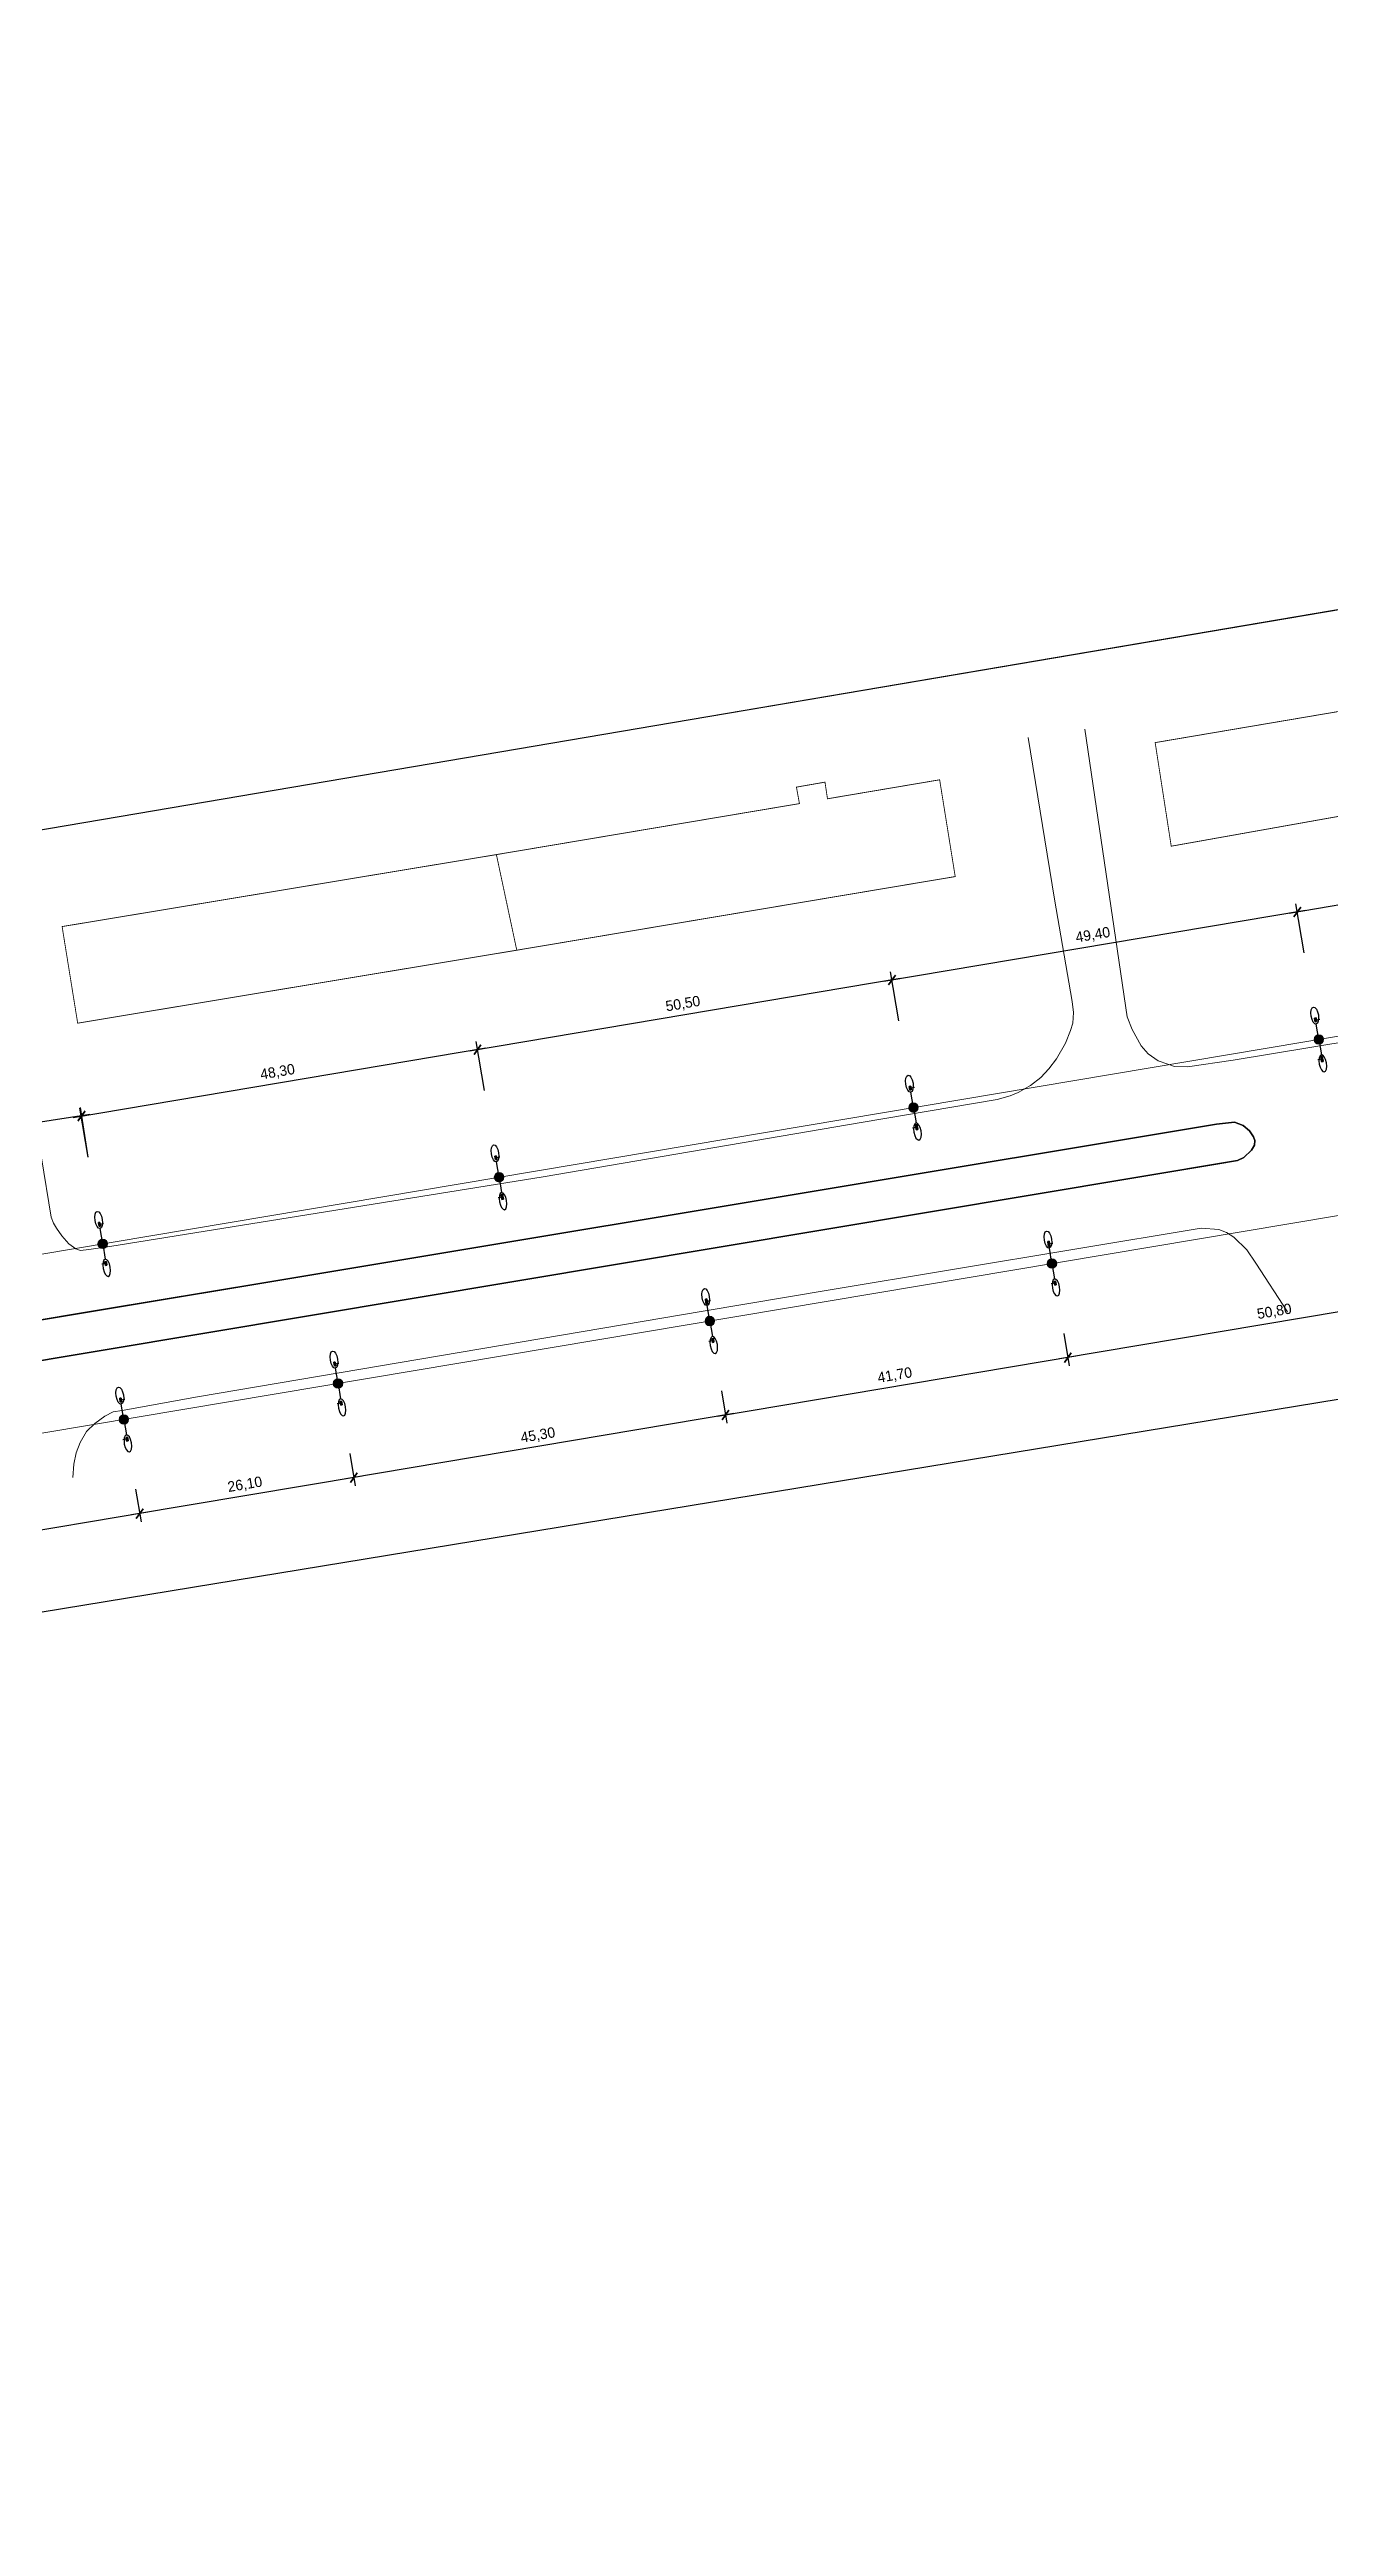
# Model space of a CAD drawing. Extents: x -105 to 2796, y -10 to 1087.
# Drawn here: x 1101.6 to 1255.5, y 43 to 340.7 of the extents above; entities that cross this region are included whole.
import ezdxf

# ---------------------------------------------------------------- set-up
doc = ezdxf.new("R2010")
doc.units = 0
doc.header["$MEASUREMENT"] = 0
for name, color, linetype in [('_МЕЖЕВОЙ_П-ЗУ_НОВЫЕ', 7, 'Continuous'), ('DLXLUM01', 2, 'Continuous'), ('DLXLUM02', 1, 'Continuous'), ('DLXLUM03', 3, 'Continuous'), ('DLXLUM04', 5, 'Continuous'), ('DLXLUMEX', 2, 'Continuous'), ('DLXSCENE', 7, 'Continuous'), ('Размeh', 7, 'Continuous')]:
    doc.layers.add(name, color=color, linetype=linetype)
doc.layers.add('ОСВЕЩЕНИЕ', color=7, linetype='Continuous', lineweight=15)
doc.layers.add('ситуация', color=7, linetype='Continuous', lineweight=15)
doc.dimstyles.new('Благоуст', dxfattribs={"dimtxt": 1.25, "dimasz": 1, "dimexe": 1, "dimexo": 0.4085, "dimgap": 0.55, "dimtad": 1, "dimzin": 0, "dimtxsty": 'Standard', "dimblk": 'OBLIQUE', "dimcen": 0.6975, "dimdle": 1, "dimclrt": 256, "dimazin": 0, "dimtfac": 1, "dimtofl": 0, "dimtmove": 1, "dimatfit": 3, "dimldrblk": 'OBLIQUE', "dimfxl": 1, "dimtolj": 1, "dimtzin": 0, "dimarcsym": 0})

# ---------------------------------------------------------------- blocks, each defined once
blk = doc.blocks.new('*U24')
for p, q in [((0.05, 0.25), (-0.12, 0.23)), ((-0.12, 0.23), (0.05, 0.25)), ((-0.12, 0.19), (-0.12, 0.23)), ((-0.12, 0.23), (-0.06, -0.18)), ((-0.12, 0.23), (-0.12, 0.19)), ((-0.06, -0.18), (-0.12, 0.23)), ((0.05, 0.22), (-0.12, 0.19)), ((-0.12, 0.19), (0.05, 0.22)), ((-0.12, 0.19), (-0.05, -0.22)), ((-0.05, -0.22), (-0.12, 0.19)), ((0.05, 0.22), (0.05, 0.25)), ((0.11, -0.15), (0.05, 0.25)), ((0.05, 0.25), (0.05, 0.22)), ((0.05, 0.25), (0.11, -0.15)), ((0.12, -0.19), (0.05, 0.22)), ((0.05, 0.22), (0.12, -0.19)), ((-0.06, -0.18), (0.11, -0.15)), ((0.11, -0.15), (-0.06, -0.18)), ((-0.06, -0.18), (-0.05, -0.22)), ((-0.05, -0.22), (-0.06, -0.18)), ((-0.05, -0.22), (0.12, -0.19)), ((0.12, -0.19), (-0.05, -0.22)), ((0.12, -0.19), (0.11, -0.15)), ((0.11, -0.15), (0.12, -0.19))]:
    blk.add_line(p, q)
at = {"color": 1}
blk.add_line((-0.01, 0.04), (0.49, 0.12), dxfattribs=at)
at = {"layer": 'DLXLUMEX', "color": 7}
blk.add_text('4', height=0.1, dxfattribs=at).set_placement((0, 0))
blk = doc.blocks.new('*U25')
for p, q in [((0.05, 0.22), (-0.12, 0.19)), ((-0.12, 0.19), (0.05, 0.22)), ((-0.12, 0.19), (-0.05, -0.22)), ((-0.05, -0.22), (-0.12, 0.19)), ((-0.12, 0.19), (-0.11, 0.16)), ((-0.11, 0.16), (-0.12, 0.19)), ((0.05, 0.19), (-0.11, 0.16)), ((-0.11, 0.16), (0.05, 0.19)), ((-0.11, 0.16), (-0.04, -0.25)), ((-0.04, -0.25), (-0.11, 0.16)), ((0.12, -0.19), (0.05, 0.22)), ((0.05, 0.19), (0.05, 0.22)), ((0.05, 0.22), (0.12, -0.19)), ((0.05, 0.22), (0.05, 0.19)), ((0.12, -0.22), (0.05, 0.19)), ((0.05, 0.19), (0.12, -0.22)), ((-0.05, -0.22), (0.12, -0.19)), ((0.12, -0.19), (-0.05, -0.22)), ((-0.05, -0.22), (-0.04, -0.25)), ((-0.04, -0.25), (-0.05, -0.22)), ((-0.04, -0.25), (0.12, -0.22)), ((0.12, -0.22), (-0.04, -0.25)), ((0.12, -0.19), (0.12, -0.22)), ((0.12, -0.22), (0.12, -0.19))]:
    blk.add_line(p, q)
at = {"color": 1}
blk.add_line((0, -0.03), (-0.49, -0.11), dxfattribs=at)
at = {"layer": 'DLXLUMEX', "color": 7}
blk.add_text('4', height=0.1, dxfattribs=at).set_placement((0, 0))
blk = doc.blocks.new('*U26')
for p, q in [((0.05, 0.25), (-0.12, 0.23)), ((-0.12, 0.23), (0.05, 0.25)), ((-0.12, 0.19), (-0.12, 0.23)), ((-0.12, 0.23), (-0.06, -0.18)), ((-0.12, 0.23), (-0.12, 0.19)), ((-0.06, -0.18), (-0.12, 0.23)), ((0.05, 0.22), (-0.12, 0.19)), ((-0.12, 0.19), (0.05, 0.22)), ((-0.12, 0.19), (-0.05, -0.22)), ((-0.05, -0.22), (-0.12, 0.19)), ((0.05, 0.22), (0.05, 0.25)), ((0.11, -0.15), (0.05, 0.25)), ((0.05, 0.25), (0.05, 0.22)), ((0.05, 0.25), (0.11, -0.15)), ((0.12, -0.19), (0.05, 0.22)), ((0.05, 0.22), (0.12, -0.19)), ((-0.06, -0.18), (0.11, -0.15)), ((0.11, -0.15), (-0.06, -0.18)), ((-0.06, -0.18), (-0.05, -0.22)), ((-0.05, -0.22), (-0.06, -0.18)), ((-0.05, -0.22), (0.12, -0.19)), ((0.12, -0.19), (-0.05, -0.22)), ((0.12, -0.19), (0.11, -0.15)), ((0.11, -0.15), (0.12, -0.19))]:
    blk.add_line(p, q)
at = {"color": 1}
blk.add_line((-0.01, 0.04), (0.49, 0.12), dxfattribs=at)
at = {"layer": 'DLXLUMEX', "color": 7}
blk.add_text('1', height=0.1, dxfattribs=at).set_placement((0, 0))
blk = doc.blocks.new('*U27')
for p, q in [((0.05, 0.22), (-0.12, 0.19)), ((-0.12, 0.19), (0.05, 0.22)), ((-0.12, 0.19), (-0.05, -0.22)), ((-0.05, -0.22), (-0.12, 0.19)), ((-0.12, 0.19), (-0.11, 0.16)), ((-0.11, 0.16), (-0.12, 0.19)), ((0.05, 0.19), (-0.11, 0.16)), ((-0.11, 0.16), (0.05, 0.19)), ((-0.11, 0.16), (-0.04, -0.25)), ((-0.04, -0.25), (-0.11, 0.16)), ((0.12, -0.19), (0.05, 0.22)), ((0.05, 0.19), (0.05, 0.22)), ((0.05, 0.22), (0.12, -0.19)), ((0.05, 0.22), (0.05, 0.19)), ((0.12, -0.22), (0.05, 0.19)), ((0.05, 0.19), (0.12, -0.22)), ((-0.05, -0.22), (0.12, -0.19)), ((0.12, -0.19), (-0.05, -0.22)), ((-0.05, -0.22), (-0.04, -0.25)), ((-0.04, -0.25), (-0.05, -0.22)), ((-0.04, -0.25), (0.12, -0.22)), ((0.12, -0.22), (-0.04, -0.25)), ((0.12, -0.19), (0.12, -0.22)), ((0.12, -0.22), (0.12, -0.19))]:
    blk.add_line(p, q)
at = {"color": 1}
blk.add_line((0, -0.03), (-0.49, -0.11), dxfattribs=at)
at = {"layer": 'DLXLUMEX', "color": 7}
blk.add_text('4', height=0.1, dxfattribs=at).set_placement((0, 0))
blk = doc.blocks.new('*U28')
for p, q in [((0.05, 0.25), (-0.12, 0.22)), ((-0.12, 0.22), (0.05, 0.25)), ((0.05, 0.22), (-0.12, 0.19)), ((-0.12, 0.19), (-0.12, 0.22)), ((-0.12, 0.22), (-0.06, -0.19)), ((-0.12, 0.22), (-0.12, 0.19)), ((-0.12, 0.19), (0.05, 0.22)), ((-0.06, -0.19), (-0.12, 0.22)), ((-0.12, 0.19), (-0.05, -0.22)), ((-0.05, -0.22), (-0.12, 0.19)), ((0.05, 0.22), (0.05, 0.25)), ((0.11, -0.16), (0.05, 0.25)), ((0.05, 0.25), (0.05, 0.22)), ((0.05, 0.25), (0.11, -0.16)), ((0.12, -0.19), (0.05, 0.22)), ((0.05, 0.22), (0.12, -0.19)), ((-0.06, -0.19), (0.11, -0.16)), ((0.11, -0.16), (-0.06, -0.19)), ((-0.06, -0.19), (-0.05, -0.22)), ((-0.05, -0.22), (-0.06, -0.19)), ((-0.05, -0.22), (0.12, -0.19)), ((0.12, -0.19), (-0.05, -0.22)), ((0.12, -0.19), (0.11, -0.16)), ((0.11, -0.16), (0.12, -0.19))]:
    blk.add_line(p, q)
at = {"color": 1}
blk.add_line((0, 0.03), (0.49, 0.11), dxfattribs=at)
at = {"layer": 'DLXLUMEX', "color": 7}
blk.add_text('4', height=0.1, dxfattribs=at).set_placement((0, 0))
blk = doc.blocks.new('*U29')
for p, q in [((0.05, 0.22), (-0.12, 0.19)), ((-0.12, 0.19), (0.05, 0.22)), ((-0.12, 0.19), (-0.05, -0.22)), ((-0.05, -0.22), (-0.12, 0.19)), ((-0.12, 0.19), (-0.11, 0.15)), ((-0.11, 0.15), (-0.12, 0.19)), ((0.06, 0.18), (-0.11, 0.15)), ((-0.11, 0.15), (0.06, 0.18)), ((-0.11, 0.15), (-0.04, -0.25)), ((-0.04, -0.25), (-0.11, 0.15)), ((0.12, -0.19), (0.05, 0.22)), ((0.06, 0.18), (0.05, 0.22)), ((0.05, 0.22), (0.12, -0.19)), ((0.05, 0.22), (0.06, 0.18)), ((0.12, -0.23), (0.06, 0.18)), ((0.06, 0.18), (0.12, -0.23)), ((-0.05, -0.22), (0.12, -0.19)), ((0.12, -0.19), (-0.05, -0.22)), ((-0.05, -0.22), (-0.04, -0.25)), ((-0.04, -0.25), (-0.05, -0.22)), ((-0.04, -0.25), (0.12, -0.23)), ((0.12, -0.23), (-0.04, -0.25)), ((0.12, -0.19), (0.12, -0.23)), ((0.12, -0.23), (0.12, -0.19))]:
    blk.add_line(p, q)
at = {"color": 1}
blk.add_line((0.01, -0.04), (-0.49, -0.12), dxfattribs=at)
at = {"layer": 'DLXLUMEX', "color": 7}
blk.add_text('4', height=0.1, dxfattribs=at).set_placement((0, 0))
blk = doc.blocks.new('*U30')
for p, q in [((0.05, 0.25), (-0.12, 0.22)), ((-0.12, 0.22), (0.05, 0.25)), ((0.05, 0.22), (-0.12, 0.19)), ((-0.12, 0.19), (-0.12, 0.22)), ((-0.12, 0.22), (-0.06, -0.19)), ((-0.12, 0.22), (-0.12, 0.19)), ((-0.12, 0.19), (0.05, 0.22)), ((-0.06, -0.19), (-0.12, 0.22)), ((-0.12, 0.19), (-0.05, -0.22)), ((-0.05, -0.22), (-0.12, 0.19)), ((0.05, 0.22), (0.05, 0.25)), ((0.11, -0.16), (0.05, 0.25)), ((0.05, 0.25), (0.05, 0.22)), ((0.05, 0.25), (0.11, -0.16)), ((0.12, -0.19), (0.05, 0.22)), ((0.05, 0.22), (0.12, -0.19)), ((-0.06, -0.19), (0.11, -0.16)), ((0.11, -0.16), (-0.06, -0.19)), ((-0.06, -0.19), (-0.05, -0.22)), ((-0.05, -0.22), (-0.06, -0.19)), ((-0.05, -0.22), (0.12, -0.19)), ((0.12, -0.19), (-0.05, -0.22)), ((0.12, -0.19), (0.11, -0.16)), ((0.11, -0.16), (0.12, -0.19))]:
    blk.add_line(p, q)
at = {"color": 1}
blk.add_line((0, 0.03), (0.49, 0.11), dxfattribs=at)
at = {"layer": 'DLXLUMEX', "color": 7}
blk.add_text('4', height=0.1, dxfattribs=at).set_placement((0, 0))
blk = doc.blocks.new('*U31')
for p, q in [((0.04, 0.3), (-0.13, 0.27)), ((-0.13, 0.27), (0.04, 0.3)), ((-0.13, 0.27), (-0.04, -0.3)), ((-0.04, -0.3), (-0.13, 0.27)), ((-0.13, 0.27), (-0.13, 0.23)), ((-0.13, 0.23), (-0.13, 0.27)), ((0.04, 0.26), (-0.13, 0.23)), ((-0.13, 0.23), (0.04, 0.26)), ((-0.13, 0.23), (-0.03, -0.34)), ((-0.03, -0.34), (-0.13, 0.23)), ((0.13, -0.27), (0.04, 0.3)), ((0.04, 0.26), (0.04, 0.3)), ((0.04, 0.3), (0.13, -0.27)), ((0.04, 0.3), (0.04, 0.26)), ((0.14, -0.31), (0.04, 0.26)), ((0.04, 0.26), (0.14, -0.31)), ((-0.04, -0.3), (0.13, -0.27)), ((0.13, -0.27), (-0.04, -0.3)), ((-0.04, -0.3), (-0.03, -0.34)), ((-0.03, -0.34), (-0.04, -0.3)), ((-0.03, -0.34), (0.14, -0.31)), ((0.14, -0.31), (-0.03, -0.34)), ((0.13, -0.27), (0.14, -0.31)), ((0.14, -0.31), (0.13, -0.27))]:
    blk.add_line(p, q)
at = {"color": 1}
blk.add_line((0.01, -0.04), (-0.49, -0.12), dxfattribs=at)
at = {"layer": 'DLXLUMEX', "color": 7}
blk.add_text('2', height=0.1, dxfattribs=at).set_placement((0, 0))
blk = doc.blocks.new('*U32')
for p, q in [((0.03, 0.34), (-0.13, 0.31)), ((-0.13, 0.31), (0.03, 0.34)), ((-0.13, 0.31), (-0.05, -0.26)), ((-0.13, 0.27), (-0.13, 0.31)), ((-0.13, 0.31), (-0.13, 0.27)), ((-0.05, -0.26), (-0.13, 0.31)), ((0.04, 0.3), (-0.13, 0.27)), ((-0.13, 0.27), (0.04, 0.3)), ((-0.13, 0.27), (-0.04, -0.3)), ((-0.04, -0.3), (-0.13, 0.27)), ((0.04, 0.3), (0.03, 0.34)), ((0.12, -0.23), (0.03, 0.34)), ((0.03, 0.34), (0.04, 0.3)), ((0.03, 0.34), (0.12, -0.23)), ((0.13, -0.27), (0.04, 0.3)), ((0.04, 0.3), (0.13, -0.27)), ((-0.05, -0.26), (0.12, -0.23)), ((0.12, -0.23), (-0.05, -0.26)), ((-0.05, -0.26), (-0.04, -0.3)), ((-0.04, -0.3), (-0.05, -0.26)), ((-0.04, -0.3), (0.13, -0.27)), ((0.13, -0.27), (-0.04, -0.3)), ((0.13, -0.27), (0.12, -0.23)), ((0.12, -0.23), (0.13, -0.27))]:
    blk.add_line(p, q)
at = {"color": 1}
blk.add_line((-0.01, 0.04), (0.49, 0.12), dxfattribs=at)
at = {"layer": 'DLXLUMEX', "color": 7}
blk.add_text('2', height=0.1, dxfattribs=at).set_placement((0, 0))
blk = doc.blocks.new('*U33')
for p, q in [((0.05, 0.22), (-0.12, 0.19)), ((-0.12, 0.19), (0.05, 0.22)), ((-0.12, 0.19), (-0.05, -0.22)), ((-0.05, -0.22), (-0.12, 0.19)), ((-0.12, 0.19), (-0.11, 0.16)), ((-0.11, 0.16), (-0.12, 0.19)), ((0.05, 0.19), (-0.11, 0.16)), ((-0.11, 0.16), (0.05, 0.19)), ((-0.11, 0.16), (-0.04, -0.25)), ((-0.04, -0.25), (-0.11, 0.16)), ((0.12, -0.19), (0.05, 0.22)), ((0.05, 0.19), (0.05, 0.22)), ((0.05, 0.22), (0.12, -0.19)), ((0.05, 0.22), (0.05, 0.19)), ((0.12, -0.22), (0.05, 0.19)), ((0.05, 0.19), (0.12, -0.22)), ((-0.05, -0.22), (0.12, -0.19)), ((0.12, -0.19), (-0.05, -0.22)), ((-0.05, -0.22), (-0.04, -0.25)), ((-0.04, -0.25), (-0.05, -0.22)), ((-0.04, -0.25), (0.12, -0.22)), ((0.12, -0.22), (-0.04, -0.25)), ((0.12, -0.19), (0.12, -0.22)), ((0.12, -0.22), (0.12, -0.19))]:
    blk.add_line(p, q)
at = {"color": 1}
blk.add_line((0, -0.03), (-0.49, -0.11), dxfattribs=at)
at = {"layer": 'DLXLUMEX', "color": 7}
blk.add_text('4', height=0.1, dxfattribs=at).set_placement((0, 0))
blk = doc.blocks.new('*U35')
for p, q in [((0.03, 0.34), (-0.13, 0.31)), ((-0.13, 0.31), (0.03, 0.34)), ((-0.13, 0.31), (-0.05, -0.26)), ((-0.13, 0.27), (-0.13, 0.31)), ((-0.13, 0.31), (-0.13, 0.27)), ((-0.05, -0.26), (-0.13, 0.31)), ((0.04, 0.3), (-0.13, 0.27)), ((-0.13, 0.27), (0.04, 0.3)), ((-0.13, 0.27), (-0.04, -0.3)), ((-0.04, -0.3), (-0.13, 0.27)), ((0.04, 0.3), (0.03, 0.34)), ((0.12, -0.23), (0.03, 0.34)), ((0.03, 0.34), (0.04, 0.3)), ((0.03, 0.34), (0.12, -0.23)), ((0.13, -0.27), (0.04, 0.3)), ((0.04, 0.3), (0.13, -0.27)), ((-0.05, -0.26), (0.12, -0.23)), ((0.12, -0.23), (-0.05, -0.26)), ((-0.05, -0.26), (-0.04, -0.3)), ((-0.04, -0.3), (-0.05, -0.26)), ((-0.04, -0.3), (0.13, -0.27)), ((0.13, -0.27), (-0.04, -0.3)), ((0.13, -0.27), (0.12, -0.23)), ((0.12, -0.23), (0.13, -0.27))]:
    blk.add_line(p, q)
at = {"color": 1}
blk.add_line((-0.01, 0.04), (0.49, 0.12), dxfattribs=at)
at = {"layer": 'DLXLUMEX', "color": 7}
blk.add_text('2', height=0.1, dxfattribs=at).set_placement((0, 0))
blk = doc.blocks.new('*U36')
for p, q in [((0.05, 0.22), (-0.12, 0.19)), ((-0.12, 0.19), (0.05, 0.22)), ((-0.12, 0.19), (-0.05, -0.22)), ((-0.05, -0.22), (-0.12, 0.19)), ((-0.12, 0.19), (-0.11, 0.16)), ((-0.11, 0.16), (-0.12, 0.19)), ((0.05, 0.19), (-0.11, 0.16)), ((-0.11, 0.16), (0.05, 0.19)), ((-0.11, 0.16), (-0.04, -0.25)), ((-0.04, -0.25), (-0.11, 0.16)), ((0.12, -0.19), (0.05, 0.22)), ((0.05, 0.19), (0.05, 0.22)), ((0.05, 0.22), (0.12, -0.19)), ((0.05, 0.22), (0.05, 0.19)), ((0.12, -0.22), (0.05, 0.19)), ((0.05, 0.19), (0.12, -0.22)), ((-0.05, -0.22), (0.12, -0.19)), ((0.12, -0.19), (-0.05, -0.22)), ((-0.05, -0.22), (-0.04, -0.25)), ((-0.04, -0.25), (-0.05, -0.22)), ((-0.04, -0.25), (0.12, -0.22)), ((0.12, -0.22), (-0.04, -0.25)), ((0.12, -0.19), (0.12, -0.22)), ((0.12, -0.22), (0.12, -0.19))]:
    blk.add_line(p, q)
at = {"color": 1}
blk.add_line((0, -0.03), (-0.49, -0.11), dxfattribs=at)
at = {"layer": 'DLXLUMEX', "color": 7}
blk.add_text('4', height=0.1, dxfattribs=at).set_placement((0, 0))
blk = doc.blocks.new('*U37')
for p, q in [((0.05, 0.25), (-0.12, 0.22)), ((-0.12, 0.22), (0.05, 0.25)), ((0.05, 0.22), (-0.12, 0.19)), ((-0.12, 0.19), (-0.12, 0.22)), ((-0.12, 0.22), (-0.06, -0.19)), ((-0.12, 0.22), (-0.12, 0.19)), ((-0.12, 0.19), (0.05, 0.22)), ((-0.06, -0.19), (-0.12, 0.22)), ((-0.12, 0.19), (-0.05, -0.22)), ((-0.05, -0.22), (-0.12, 0.19)), ((0.05, 0.22), (0.05, 0.25)), ((0.11, -0.16), (0.05, 0.25)), ((0.05, 0.25), (0.05, 0.22)), ((0.05, 0.25), (0.11, -0.16)), ((0.12, -0.19), (0.05, 0.22)), ((0.05, 0.22), (0.12, -0.19)), ((-0.06, -0.19), (0.11, -0.16)), ((0.11, -0.16), (-0.06, -0.19)), ((-0.06, -0.19), (-0.05, -0.22)), ((-0.05, -0.22), (-0.06, -0.19)), ((-0.05, -0.22), (0.12, -0.19)), ((0.12, -0.19), (-0.05, -0.22)), ((0.12, -0.19), (0.11, -0.16)), ((0.11, -0.16), (0.12, -0.19))]:
    blk.add_line(p, q)
at = {"color": 1}
blk.add_line((0, 0.03), (0.49, 0.11), dxfattribs=at)
at = {"layer": 'DLXLUMEX', "color": 7}
blk.add_text('4', height=0.1, dxfattribs=at).set_placement((0, 0))
blk = doc.blocks.new('*U38')
for p, q in [((0.04, 0.3), (-0.13, 0.27)), ((-0.13, 0.27), (0.04, 0.3)), ((-0.13, 0.27), (-0.04, -0.3)), ((-0.04, -0.3), (-0.13, 0.27)), ((-0.13, 0.27), (-0.13, 0.23)), ((-0.13, 0.23), (-0.13, 0.27)), ((0.04, 0.26), (-0.13, 0.23)), ((-0.13, 0.23), (0.04, 0.26)), ((-0.13, 0.23), (-0.03, -0.34)), ((-0.03, -0.34), (-0.13, 0.23)), ((0.13, -0.27), (0.04, 0.3)), ((0.04, 0.26), (0.04, 0.3)), ((0.04, 0.3), (0.13, -0.27)), ((0.04, 0.3), (0.04, 0.26)), ((0.14, -0.31), (0.04, 0.26)), ((0.04, 0.26), (0.14, -0.31)), ((-0.04, -0.3), (0.13, -0.27)), ((0.13, -0.27), (-0.04, -0.3)), ((-0.04, -0.3), (-0.03, -0.34)), ((-0.03, -0.34), (-0.04, -0.3)), ((-0.03, -0.34), (0.14, -0.31)), ((0.14, -0.31), (-0.03, -0.34)), ((0.13, -0.27), (0.14, -0.31)), ((0.14, -0.31), (0.13, -0.27))]:
    blk.add_line(p, q)
at = {"color": 1}
blk.add_line((0.01, -0.04), (-0.49, -0.12), dxfattribs=at)
at = {"layer": 'DLXLUMEX', "color": 7}
blk.add_text('2', height=0.1, dxfattribs=at).set_placement((0, 0))
blk = doc.blocks.new('*U39')
for p, q in [((0.05, 0.25), (-0.12, 0.22)), ((-0.12, 0.22), (0.05, 0.25)), ((0.05, 0.22), (-0.12, 0.19)), ((-0.12, 0.19), (-0.12, 0.22)), ((-0.12, 0.22), (-0.06, -0.19)), ((-0.12, 0.22), (-0.12, 0.19)), ((-0.12, 0.19), (0.05, 0.22)), ((-0.06, -0.19), (-0.12, 0.22)), ((-0.12, 0.19), (-0.05, -0.22)), ((-0.05, -0.22), (-0.12, 0.19)), ((0.05, 0.22), (0.05, 0.25)), ((0.11, -0.16), (0.05, 0.25)), ((0.05, 0.25), (0.05, 0.22)), ((0.05, 0.25), (0.11, -0.16)), ((0.12, -0.19), (0.05, 0.22)), ((0.05, 0.22), (0.12, -0.19)), ((-0.06, -0.19), (0.11, -0.16)), ((0.11, -0.16), (-0.06, -0.19)), ((-0.06, -0.19), (-0.05, -0.22)), ((-0.05, -0.22), (-0.06, -0.19)), ((-0.05, -0.22), (0.12, -0.19)), ((0.12, -0.19), (-0.05, -0.22)), ((0.12, -0.19), (0.11, -0.16)), ((0.11, -0.16), (0.12, -0.19))]:
    blk.add_line(p, q)
at = {"color": 1}
blk.add_line((0, 0.03), (0.49, 0.11), dxfattribs=at)
at = {"layer": 'DLXLUMEX', "color": 7}
blk.add_text('4', height=0.1, dxfattribs=at).set_placement((0, 0))
blk = doc.blocks.new('*U40')
for p, q in [((0.04, 0.3), (-0.13, 0.27)), ((-0.13, 0.27), (0.04, 0.3)), ((-0.13, 0.27), (-0.04, -0.3)), ((-0.04, -0.3), (-0.13, 0.27)), ((-0.13, 0.27), (-0.13, 0.23)), ((-0.13, 0.23), (-0.13, 0.27)), ((0.04, 0.26), (-0.13, 0.23)), ((-0.13, 0.23), (0.04, 0.26)), ((-0.13, 0.23), (-0.03, -0.34)), ((-0.03, -0.34), (-0.13, 0.23)), ((0.13, -0.27), (0.04, 0.3)), ((0.04, 0.26), (0.04, 0.3)), ((0.04, 0.3), (0.13, -0.27)), ((0.04, 0.3), (0.04, 0.26)), ((0.14, -0.31), (0.04, 0.26)), ((0.04, 0.26), (0.14, -0.31)), ((-0.04, -0.3), (0.13, -0.27)), ((0.13, -0.27), (-0.04, -0.3)), ((-0.04, -0.3), (-0.03, -0.34)), ((-0.03, -0.34), (-0.04, -0.3)), ((-0.03, -0.34), (0.14, -0.31)), ((0.14, -0.31), (-0.03, -0.34)), ((0.13, -0.27), (0.14, -0.31)), ((0.14, -0.31), (0.13, -0.27))]:
    blk.add_line(p, q)
at = {"color": 1}
blk.add_line((0.01, -0.04), (-0.49, -0.12), dxfattribs=at)
at = {"layer": 'DLXLUMEX', "color": 7}
blk.add_text('3', height=0.1, dxfattribs=at).set_placement((0, 0))
blk = doc.blocks.new('*U206')
for p, q in [((2638.31, 507.94), (1021.03, 233.4)), ((1019.19, 139.56), (2600.58, 398.96)), ((1058.18, 180.98), (1241.81, 211.53)), ((1241.81, 211.53), (1058.18, 180.98)), ((1241.81, 211.53), (1243.99, 211.8)), ((1243.99, 211.8), (1241.81, 211.53)), ((1243.99, 211.8), (1245.01, 211.37)), ((1245.01, 211.37), (1243.99, 211.8)), ((1245.01, 211.37), (1245.78, 210.75)), ((1245.78, 210.75), (1245.01, 211.37)), ((1246.02, 208.43), (1245.12, 207.55)), ((1245.12, 207.55), (1246.02, 208.43)), ((1245.78, 210.75), (1246.27, 210)), ((1246.27, 210), (1245.78, 210.75)), ((1246.38, 209.02), (1246.02, 208.43)), ((1246.02, 208.43), (1246.38, 209.02)), ((1246.27, 210), (1246.43, 209.56)), ((1246.43, 209.56), (1246.27, 210)), ((1246.43, 209.56), (1246.38, 209.02)), ((1246.38, 209.02), (1246.43, 209.56)), ((1244.34, 207.17), (1034.01, 172.02)), ((1034.01, 172.02), (1244.34, 207.17)), ((1245.12, 207.55), (1244.34, 207.17)), ((1244.34, 207.17), (1245.12, 207.55))]:
    blk.add_line(p, q)
blk = doc.blocks.new('_Oblique')
at = {"layer": 'Размeh', "color": 0, "lineweight": -2}
blk.add_line((-0.5, -0.5), (0.5, 0.5), dxfattribs=at)
blk = doc.blocks.new('*D450')
at = {"layer": 'Defpoints', "color": 0, "ltscale": 100, "transparency": 16777216}
for p in [(1073.83, 207.66), (1106.28, 207.18), (1074.66, 202.28)]:
    blk.add_point(p, dxfattribs=at)
at = {"layer": 'ситуация', "color": 0, "lineweight": -2, "ltscale": 100, "transparency": 16777216}
for p, q in [((1106.44, 212.72), (1072.84, 207.51)), ((1106.22, 207.58), (1105.29, 213.55)), ((1074.6, 202.68), (1073.68, 208.65))]:
    blk.add_line(p, q, dxfattribs=at)
for p, rotation in [((1105.45, 212.56), 8.810150460504538), ((1073.83, 207.66), 188.8101504605046)]:
    blk.add_blockref('_Oblique', p, dxfattribs=dict(at, rotation=rotation))
at = {"layer": 'ситуация', "ltscale": 100, "transparency": 16777216, "insert": (1089.44, 211.38), "char_height": 1.25, "attachment_point": 5, "rotation": 8.8102}
blk.add_mtext('\\A1;32,00', dxfattribs=at)
blk = doc.blocks.new('*D451')
at = {"layer": 'Defpoints', "color": 0, "ltscale": 100, "transparency": 16777216}
for p in [(1153.91, 215.19), (1105.39, 212.48), (1106.28, 207.18)]:
    blk.add_point(p, dxfattribs=at)
at = {"layer": 'ситуация', "color": 0, "lineweight": -2, "ltscale": 100, "transparency": 16777216}
for p, q in [((1154.01, 220.66), (1104.4, 212.32)), ((1153.85, 215.59), (1152.86, 221.48)), ((1106.21, 207.58), (1105.22, 213.47))]:
    blk.add_line(p, q, dxfattribs=at)
for p, rotation in [((1153.02, 220.49), 9.541582262996293), ((1105.39, 212.48), 189.5415822629963)]:
    blk.add_blockref('_Oblique', p, dxfattribs=dict(at, rotation=rotation))
at = {"layer": 'ситуация', "ltscale": 100, "transparency": 16777216, "insert": (1128.99, 217.75), "char_height": 1.25, "attachment_point": 5, "rotation": 9.5416}
blk.add_mtext('\\A1;48,30', dxfattribs=at)
blk = doc.blocks.new('*D452')
at = {"layer": 'Defpoints', "color": 0, "ltscale": 100, "transparency": 16777216}
for p in [(1203.71, 223.56), (1153.02, 220.49), (1153.91, 215.19)]:
    blk.add_point(p, dxfattribs=at)
at = {"layer": 'ситуация', "color": 0, "lineweight": -2, "ltscale": 100, "transparency": 16777216}
for p, q in [((1203.65, 223.96), (1202.66, 229.85)), ((1203.81, 229.03), (1152.04, 220.32)), ((1153.85, 215.59), (1152.86, 221.48))]:
    blk.add_line(p, q, dxfattribs=at)
for p, rotation in [((1202.82, 228.86), 9.541582263005726), ((1153.02, 220.49), 189.5415822630057)]:
    blk.add_blockref('_Oblique', p, dxfattribs=dict(at, rotation=rotation))
at = {"layer": 'ситуация', "ltscale": 100, "transparency": 16777216, "insert": (1177.71, 225.94), "char_height": 1.25, "attachment_point": 5, "rotation": 9.5416}
blk.add_mtext('\\A1;50,50', dxfattribs=at)
blk = doc.blocks.new('*D453')
at = {"layer": 'Defpoints', "color": 0, "ltscale": 100, "transparency": 16777216}
for p in [(1252.43, 231.75), (1202.82, 228.86), (1203.71, 223.56)]:
    blk.add_point(p, dxfattribs=at)
at = {"layer": 'ситуация', "color": 0, "lineweight": -2, "ltscale": 100, "transparency": 16777216}
for p, q in [((1252.53, 237.22), (1201.84, 228.69)), ((1252.36, 232.15), (1251.37, 238.04)), ((1203.65, 223.96), (1202.66, 229.85))]:
    blk.add_line(p, q, dxfattribs=at)
for p, rotation in [((1251.54, 237.05), 9.541582262997652), ((1202.82, 228.86), 189.5415822629977)]:
    blk.add_blockref('_Oblique', p, dxfattribs=dict(at, rotation=rotation))
at = {"layer": 'ситуация', "ltscale": 100, "transparency": 16777216, "insert": (1226.97, 234.22), "char_height": 1.25, "attachment_point": 5, "rotation": 9.5416}
blk.add_mtext('\\A1;49,40', dxfattribs=at)
blk = doc.blocks.new('*D454')
at = {"layer": 'Defpoints', "color": 0, "ltscale": 100, "transparency": 16777216}
for p in [(1303.02, 240.25), (1251.54, 237.05), (1252.43, 231.75)]:
    blk.add_point(p, dxfattribs=at)
at = {"layer": 'ситуация', "color": 0, "lineweight": -2, "ltscale": 100, "transparency": 16777216}
for p, q in [((1303.12, 245.72), (1250.55, 236.88)), ((1302.95, 240.65), (1301.96, 246.54)), ((1252.36, 232.15), (1251.37, 238.03))]:
    blk.add_line(p, q, dxfattribs=at)
for p, rotation in [((1302.13, 245.55), 9.541582263003487), ((1251.54, 237.05), 189.5415822630035)]:
    blk.add_blockref('_Oblique', p, dxfattribs=dict(at, rotation=rotation))
at = {"layer": 'ситуация', "ltscale": 100, "transparency": 16777216, "insert": (1276.62, 242.56), "char_height": 1.25, "attachment_point": 5, "rotation": 9.5416}
blk.add_mtext('\\A1;51,30', dxfattribs=at)
blk = doc.blocks.new('*D492')
at = {"layer": 'Defpoints', "color": 0, "ltscale": 100, "transparency": 16777216}
for p in [(1111.86, 168.06), (1083.85, 163.35), (1084.41, 160.04)]:
    blk.add_point(p, dxfattribs=at)
at = {"layer": 'ситуация', "color": 0, "lineweight": -2, "ltscale": 100, "transparency": 16777216}
for p, q in [((1111.92, 167.66), (1112.58, 163.76)), ((1113.4, 164.91), (1083.42, 159.87)), ((1083.92, 162.95), (1084.57, 159.05))]:
    blk.add_line(p, q, dxfattribs=at)
for p, rotation in [((1112.41, 164.74), 9.541582263143855), ((1084.41, 160.04), 189.5415822631439)]:
    blk.add_blockref('_Oblique', p, dxfattribs=dict(at, rotation=rotation))
at = {"layer": 'ситуация', "ltscale": 100, "transparency": 16777216, "insert": (1098.2, 163.65), "char_height": 1.25, "attachment_point": 5, "rotation": 9.5416}
blk.add_mtext('\\A1;28,40', dxfattribs=at)
blk = doc.blocks.new('*D493')
at = {"layer": 'Defpoints', "color": 0, "ltscale": 100, "transparency": 16777216}
for p in [(1137.59, 172.38), (1111.86, 168.06), (1112.41, 164.74)]:
    blk.add_point(p, dxfattribs=at)
at = {"layer": 'ситуация', "color": 0, "lineweight": -2, "ltscale": 100, "transparency": 16777216}
for p, q in [((1137.66, 171.98), (1138.32, 168.09)), ((1139.14, 169.24), (1111.43, 164.58)), ((1111.92, 167.66), (1112.58, 163.76))]:
    blk.add_line(p, q, dxfattribs=at)
for p, rotation in [((1138.15, 169.07), 9.541582263035702), ((1112.41, 164.74), 189.5415822630357)]:
    blk.add_blockref('_Oblique', p, dxfattribs=dict(at, rotation=rotation))
at = {"layer": 'ситуация', "ltscale": 100, "transparency": 16777216, "insert": (1125.07, 168.17), "char_height": 1.25, "attachment_point": 5, "rotation": 9.5416}
blk.add_mtext('\\A1;26,10', dxfattribs=at)
blk = doc.blocks.new('*D494')
at = {"layer": 'Defpoints', "color": 0, "ltscale": 100, "transparency": 16777216}
for p in [(1182.27, 179.89), (1137.59, 172.38), (1138.15, 169.07)]:
    blk.add_point(p, dxfattribs=at)
at = {"layer": 'ситуация', "color": 0, "lineweight": -2, "ltscale": 100, "transparency": 16777216}
for p, q in [((1182.34, 179.49), (1182.99, 175.59)), ((1183.81, 176.75), (1137.17, 168.91)), ((1137.66, 171.98), (1138.32, 168.09))]:
    blk.add_line(p, q, dxfattribs=at)
for p, rotation in [((1182.82, 176.58), 9.541582263118995), ((1138.15, 169.07), 189.541582263119)]:
    blk.add_blockref('_Oblique', p, dxfattribs=dict(at, rotation=rotation))
at = {"layer": 'ситуация', "ltscale": 100, "transparency": 16777216, "insert": (1160.28, 174.09), "char_height": 1.25, "attachment_point": 5, "rotation": 9.5416}
blk.add_mtext('\\A1;45,30', dxfattribs=at)
blk = doc.blocks.new('*D495')
at = {"layer": 'Defpoints', "color": 0, "ltscale": 100, "transparency": 16777216}
for p in [(1223.39, 186.81), (1182.27, 179.89), (1182.82, 176.58)]:
    blk.add_point(p, dxfattribs=at)
at = {"layer": 'ситуация', "color": 0, "lineweight": -2, "ltscale": 100, "transparency": 16777216}
for p, q in [((1223.46, 186.4), (1224.11, 182.51)), ((1224.93, 183.66), (1181.84, 176.41)), ((1182.34, 179.49), (1182.99, 175.59))]:
    blk.add_line(p, q, dxfattribs=at)
for p, rotation in [((1223.95, 183.49), 9.541582262961121), ((1182.82, 176.58), 189.5415822629611)]:
    blk.add_blockref('_Oblique', p, dxfattribs=dict(at, rotation=rotation))
at = {"layer": 'ситуация', "ltscale": 100, "transparency": 16777216, "insert": (1203.17, 181.3), "char_height": 1.25, "attachment_point": 5, "rotation": 9.5416}
blk.add_mtext('\\A1;41,70', dxfattribs=at)
blk = doc.blocks.new('*D496')
at = {"layer": 'Defpoints', "color": 0, "ltscale": 100, "transparency": 16777216}
for p in [(1273.49, 195.23), (1223.39, 186.81), (1223.95, 183.49)]:
    blk.add_point(p, dxfattribs=at)
at = {"layer": 'ситуация', "color": 0, "lineweight": -2, "ltscale": 100, "transparency": 16777216}
for p, q in [((1273.56, 194.82), (1274.21, 190.93)), ((1275.03, 192.08), (1222.96, 183.33)), ((1223.46, 186.4), (1224.11, 182.51))]:
    blk.add_line(p, q, dxfattribs=at)
for p, rotation in [((1274.05, 191.91), 9.54158226301252), ((1223.95, 183.49), 189.5415822630125)]:
    blk.add_blockref('_Oblique', p, dxfattribs=dict(at, rotation=rotation))
at = {"layer": 'ситуация', "ltscale": 100, "transparency": 16777216, "insert": (1248.78, 188.96), "char_height": 1.25, "attachment_point": 5, "rotation": 9.5416}
blk.add_mtext('\\A1;50,80', dxfattribs=at)

msp = doc.modelspace()

# ---------------------------------------------------------------- hatches: boundary and pattern name
at = {"layer": 'ОСВЕЩЕНИЕ', "linetype": 'Continuous', "lineweight": 18}
h = msp.add_hatch(color=7, dxfattribs=at)
edge = h.paths.add_edge_path()
edge.add_arc((1254.119, 221.719), 0.572, 0, 360)
h = msp.add_hatch(color=7, dxfattribs=at)
edge = h.paths.add_edge_path()
edge.add_arc((1205.402, 213.533), 0.572, 0, 360)
h = msp.add_hatch(color=7, dxfattribs=at)
edge = h.paths.add_edge_path()
edge.add_arc((1155.601, 205.161), 0.572, 0, 360)
h = msp.add_hatch(color=7, dxfattribs=at)
edge = h.paths.add_edge_path()
edge.add_arc((1107.969, 197.155), 0.572, 0, 360)
h = msp.add_hatch(color=7, dxfattribs=at)
edge = h.paths.add_edge_path()
edge.add_arc((1222.046, 194.793), 0.572, 0, 360)
h = msp.add_hatch(color=7, dxfattribs=at)
edge = h.paths.add_edge_path()
edge.add_arc((1180.923, 187.881), 0.572, 0, 360)
h = msp.add_hatch(color=7, dxfattribs=at)
edge = h.paths.add_edge_path()
edge.add_arc((1136.25, 180.372), 0.572, 0, 360)
h = msp.add_hatch(color=7, dxfattribs=at)
edge = h.paths.add_edge_path()
edge.add_arc((1110.511, 176.045), 0.572, 0, 360)

# ---------------------------------------------------------------- linework, layer by layer
at = {"layer": '_МЕЖЕВОЙ_П-ЗУ_НОВЫЕ', "color": 1, "lineweight": 18, "const_width": 0.1}
for points in [[(1234.45, 257.4), (1305.36, 269.43), (1307.63, 257.65), (1236.38, 244.95)], [(1155.28, 243.94), (1191.7, 250.07), (1191.34, 252.05), (1194.77, 252.65), (1195.07, 250.65), (1208.55, 252.93), (1210.42, 241.3), (1157.73, 232.45)]]:
    msp.add_lwpolyline(points, close=True, dxfattribs=at)
at = {"layer": '_МЕЖЕВОЙ_П-ЗУ_НОВЫЕ', "color": 7, "lineweight": 18, "const_width": 0.1}
for points in [[(1234.45, 257.4), (1305.36, 269.43), (1307.63, 257.65), (1236.38, 244.95)], [(1155.28, 243.94), (1191.7, 250.07), (1191.34, 252.05), (1194.77, 252.65), (1195.07, 250.65), (1208.55, 252.93), (1210.42, 241.3), (1157.73, 232.45)], [(1103.09, 235.29), (1155.28, 243.94), (1157.73, 232.45), (1104.96, 223.68)], [(1103.09, 235.29), (1155.28, 243.94), (1157.73, 232.45), (1104.96, 223.68)]]:
    msp.add_lwpolyline(points, close=True, dxfattribs=at)
at = {"layer": 'ОСВЕЩЕНИЕ', "color": 7, "linetype": 'Continuous', "lineweight": 18}
for centre in [(1254.119, 221.719), (1254.119, 221.719), (1205.402, 213.533), (1205.402, 213.533), (1155.601, 205.161), (1155.601, 205.161), (1107.969, 197.155), (1107.969, 197.155), (1222.046, 194.793), (1222.046, 194.793), (1180.923, 187.881), (1180.923, 187.881), (1136.25, 180.372), (1136.25, 180.372), (1110.511, 176.045), (1110.511, 176.045)]:
    msp.add_circle(centre, 0.572, dxfattribs=at)
at = {"layer": 'ситуация', "color": 6, "ltscale": 100}
for p, q in [((1021.035, 233.402), (2638.307, 507.942)), ((2600.582, 398.961), (1019.188, 139.559))]:
    msp.add_line(p, q, dxfattribs=at)
at = {"layer": 'ситуация', "color": 1}
for p, q in [((319.014, 43.004), (2628.019, 431.121)), ((303.949, 62.01), (1934.278, 336.05))]:
    msp.add_line(p, q, dxfattribs=at)
at = {"layer": 'ситуация', "color": 0, "lineweight": 25}
for p, q in [((1254.119, 221.719), (1253.807, 223.568)), ((1254.119, 221.719), (1254.429, 219.87)), ((1205.402, 213.533), (1205.09, 215.381)), ((1205.402, 213.533), (1205.712, 211.683)), ((1155.601, 205.161), (1155.289, 207.01)), ((1155.601, 205.161), (1155.911, 203.312)), ((1107.969, 197.155), (1107.657, 199.004)), ((1107.969, 197.155), (1108.279, 195.306)), ((1222.046, 194.793), (1221.734, 196.642)), ((1222.046, 194.793), (1222.356, 192.944)), ((1180.923, 187.881), (1180.611, 189.73)), ((1180.923, 187.881), (1181.233, 186.032)), ((1136.25, 180.372), (1135.938, 182.221)), ((1136.25, 180.372), (1136.56, 178.523)), ((1110.511, 176.045), (1110.199, 177.894)), ((1110.511, 176.045), (1110.821, 174.196))]:
    msp.add_line(p, q, dxfattribs=at)
at = {"layer": 'ситуация', "color": 7, "linetype": 'Continuous', "lineweight": 18, "flags": 128}
for points in [[(1225.998, 259.009), (1231.078, 224.427), (1231.705, 222.906), (1232.759, 220.966), (1233.602, 219.977), (1234.799, 219.165), (1235.957, 218.743), (1236.77, 218.477), (1238.351, 218.446), (1243.81, 219.233), (1320.417, 231.889), (1353.716, 237.517), (1414.782, 247.708), (1420.116, 250.757), (1420.993, 251.567), (1421.886, 253.005), (1422.217, 253.814), (1422.88, 255.343), (1423.648, 258.78), (1423.483, 261.673), (1419.095, 288.671)], [(1199.112, 211.731), (1215.471, 214.492), (1217.023, 214.964), (1217.968, 215.339), (1219.462, 216.203), (1220.704, 217.141), (1221.667, 218.204), (1222.599, 219.383), (1223.659, 221.277), (1224.273, 222.818), (1224.551, 223.678), (1224.647, 224.949), (1224.467, 226.293), (1222.334, 238.575), (1219.19, 257.995)], [(1198.202, 204.256), (1241.808, 211.529), (1243.988, 211.802), (1245.014, 211.367), (1245.778, 210.752), (1246.271, 209.998), (1246.428, 209.555), (1246.385, 209.021), (1246.024, 208.43), (1245.115, 207.549), (1244.34, 207.166), (1242.951, 206.899), (1219.357, 202.978), (1197.225, 199.284)], [(1195.162, 191.609), (1239.969, 199.045), (1242.105, 198.89), (1243.025, 198.515), (1243.922, 197.978), (1245.447, 196.439), (1246.53, 194.856), (1250.335, 188.993)]]:
    msp.add_lwpolyline(points, dxfattribs=at)
at = {"layer": 'ситуация', "linetype": 'Continuous', "lineweight": 18, "flags": 128}
for points in [[(1199.112, 211.731), (1160.908, 205.2), (1108.844, 196.828), (1106.318, 196.486), (1105.303, 196.378), (1104.735, 196.574), (1103.886, 197.152), (1103.048, 198.112), (1102.406, 199.038), (1102.073, 199.63), (1101.775, 200.352), (1101.49, 202.098), (1099.676, 213.126)], [(1104.373, 169.068), (1104.514, 170.674), (1104.787, 172.042), (1105.241, 173.301), (1106.03, 174.595), (1107.028, 175.576), (1108.229, 176.44), (1109.233, 176.971), (1110.289, 177.135), (1119.367, 178.79), (1180.146, 189.049), (1195.162, 191.609)]]:
    msp.add_lwpolyline(points, dxfattribs=at)
at = {"layer": 'ситуация', "flags": 128}
msp.add_lwpolyline([(1198.202, 204.256), (1107.977, 189.298), (1057.416, 180.849), (1021.621, 174.573), (1020.631, 174.113), (1020.141, 173.695), (1019.932, 173.327), (1019.86, 172.816), (1019.889, 171.965), (1020.061, 171.265), (1020.386, 170.673), (1021.003, 170.247), (1021.684, 170.056), (1022.963, 170.215), (1039.83, 172.976), (1197.225, 199.284)], dxfattribs=at)
at = {"layer": 'ситуация', "color": 0, "lineweight": 25}
for centre in [(1253.634, 224.595), (1204.917, 216.408), (1155.116, 208.037), (1107.484, 200.031), (1221.561, 197.669), (1180.438, 190.757), (1135.765, 183.247), (1110.026, 178.921)]:
    msp.add_ellipse(centre, major_axis=(-0.168, 1.028), ratio=0.418921, dxfattribs=at)
at = {"layer": 'ситуация', "color": 0, "lineweight": 25, "extrusion": (0, 0, -1)}
for centre in [(1254.601, 218.843), (1205.884, 210.657), (1156.083, 202.286), (1108.451, 194.279), (1222.528, 191.917), (1181.405, 185.005), (1136.732, 177.496), (1110.993, 173.169)]:
    msp.add_ellipse(centre, major_axis=(0.178, -1.026), ratio=0.418921, dxfattribs=at)

# ---------------------------------------------------------------- block references
at = {"layer": 'DLXLUM01'}
msp.add_blockref('*U26', (1135.866, 182.706), dxfattribs=at)
at = {"layer": 'DLXLUM02'}
for name, p in [('*U38', (1205.782, 211.199)), ('*U31', (1155.98, 202.828)), ('*U35', (1221.662, 197.127)), ('*U32', (1180.539, 190.215))]:
    msp.add_blockref(name, p, dxfattribs=at)
at = {"layer": 'DLXLUM03'}
msp.add_blockref('*U40', (1254.499, 219.386), dxfattribs=at)
at = {"layer": 'DLXLUM04'}
for name, p in [('*U39', (1253.735, 224.054)), ('*U37', (1205.018, 215.867)), ('*U30', (1155.217, 207.496)), ('*U28', (1107.585, 199.489)), ('*U29', (1108.348, 194.821)), ('*U36', (1222.426, 192.46)), ('*U33', (1181.302, 185.547)), ('*U24', (1110.127, 178.38)), ('*U27', (1136.629, 178.038)), ('*U25', (1110.89, 173.712))]:
    msp.add_blockref(name, p, dxfattribs=at)
at = {"layer": 'DLXSCENE'}
msp.add_blockref('*U206', (0, 0), dxfattribs=at)

# ---------------------------------------------------------------- dimensions: what is measured, and where the dimension line sits
at = {"layer": 'ситуация', "ltscale": 100}
for p1, p2, distance, picture, middle in [((1303.022, 240.25), (1252.431, 231.747), -5.376, '*D454', (1276.623, 242.561)), ((1252.431, 231.747), (1203.715, 223.558), -5.377, '*D453', (1226.97, 234.217)), ((1203.715, 223.558), (1153.914, 215.187), -5.377, '*D452', (1177.711, 225.937)), ((1153.914, 215.187), (1106.282, 207.181), -5.377, '*D451', (1128.994, 217.748)), ((1106.282, 207.181), (1074.663, 202.28), -5.447, '*D450', (1089.442, 211.377)), ((1273.488, 195.227), (1223.391, 186.806), 3.36, '*D496', (1248.785, 188.964)), ((1223.391, 186.806), (1182.268, 179.894), 3.36, '*D495', (1203.174, 181.298)), ((1182.268, 179.894), (1137.595, 172.384), 3.36, '*D494', (1160.276, 174.087)), ((1137.595, 172.384), (1111.856, 168.058), 3.36, '*D493', (1125.07, 168.169)), ((1111.856, 168.058), (1083.849, 163.35), 3.36, '*D492', (1098.197, 163.652))]:
    dim = msp.add_aligned_dim(p1=p1, p2=p2, distance=distance, dimstyle='Благоуст', dxfattribs=at)
    dim.commit()
    dim.dimension.update_dxf_attribs({"geometry": picture, "text_midpoint": middle})

doc.saveas('drawing.dxf')
